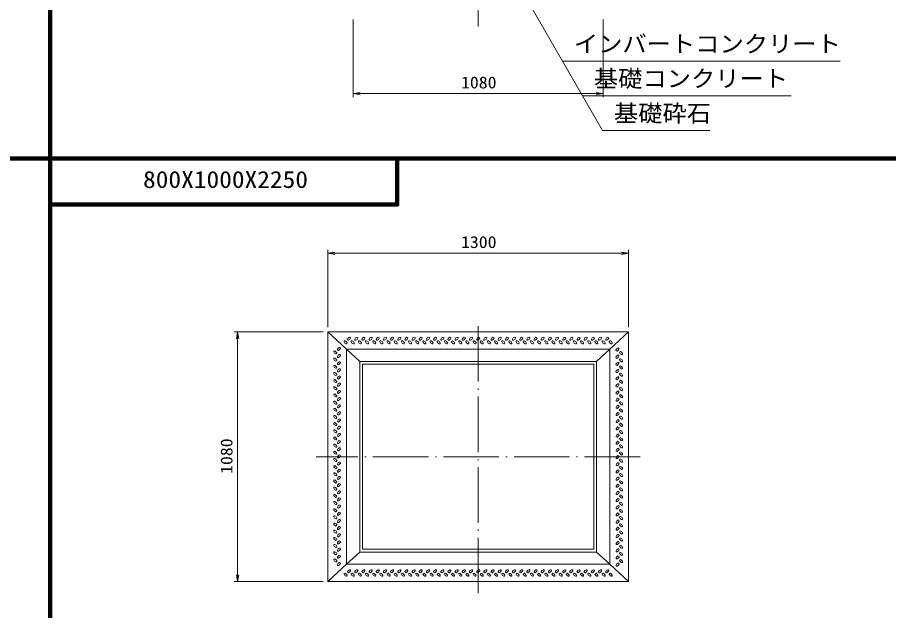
# Model space of a CAD drawing. Units: millimetres, scale not verified. Extents: x -8410 to 41710, y -74801 to 5940.
# Drawn here: x 26768 to 30535, y -65645 to -63081 of the extents above; entities that cross this region are included whole.
import ezdxf
from ezdxf.enums import TextEntityAlignment as Align

# ---------------------------------------------------------------- set-up
doc = ezdxf.new("R2010")
doc.units = ezdxf.units.MM
doc.header["$LTSCALE"] = 20
doc.linetypes.add('LONG_DASHED_DOTTED', pattern=[15.25, 12, -1.5, 0.25, -1.5])
for name, color, linetype, lineweight in [('0-0_グループ[0](0)-D-BMK(0)', 2, 'LONG_DASHED_DOTTED', 13), ('0-1_グループ[0](0)-D-STR(1)', 1, 'Continuous', 13), ('0-2_グループ[0](0)-D-STR-DIM(2)', 7, 'Continuous', 13), ('0-3_グループ[0](0)-D-STR-HTXT(3)', 7, 'Continuous', 13), ('0-5_グループ[0](0)-D-TTL(5)', 2, 'Continuous', 140)]:
    doc.layers.add(name, color=color, linetype=linetype, lineweight=lineweight)
doc.layers.add('0-4_グループ[0](0)-D-STR-TXT(4)', color=7, linetype='Continuous')
doc.layers.add('0-6_グループ[0](0)-D-TTL-TXT(6)', color=7, linetype='Continuous')
doc.styles.add('ＭＳ ゴシック', font='')
doc.styles.get('ＭＳ ゴシック').set_extended_font_data('MS Gothic')

msp = doc.modelspace()

# ---------------------------------------------------------------- linework, layer by layer
at = {"layer": '0-0_グループ[0](0)-D-BMK(0)'}
for p, q in [((28760, -60470), (28760, -63120)), ((28760, -65570), (28760, -64390)), ((29460, -64980), (28060, -64980))]:
    msp.add_line(p, q, dxfattribs=at)
at = {"layer": '0-1_グループ[0](0)-D-STR(1)'}
for p, q in [((28110, -64440), (29410, -64440)), ((28110, -65520), (28110, -64440)), ((29410, -64440), (29410, -65520)), ((28190, -64515), (29330, -64515)), ((28190, -65445), (28190, -64515)), ((29330, -64515), (29330, -65445)), ((28248, -64568), (29272, -64568)), ((28248, -65392), (28248, -64568)), ((28260, -64580), (29260, -64580)), ((28260, -65380), (28260, -64580)), ((29260, -64580), (29260, -65380)), ((29272, -64568), (29272, -65392)), ((29272, -65392), (28248, -65392)), ((29260, -65380), (28260, -65380)), ((29330, -65445), (28190, -65445)), ((29410, -65520), (28110, -65520))]:
    msp.add_line(p, q, dxfattribs=at)
for points in [[(28110, -64440), (28190, -64515), (28248, -64568)], [(29410, -64440), (29330, -64515), (29272, -64568)], [(28110, -65520), (28190, -65445), (28248, -65392)], [(29410, -65520), (29330, -65445), (29272, -65392)]]:
    msp.add_lwpolyline(points, dxfattribs=at)
for centre, major_axis in [((28186.5, -64485.25), (6.01, -6.01)), ((28202, -64469.75), (-6.01, -6.01)), ((28217.5, -64485.25), (6.01, -6.01)), ((28233, -64469.75), (-6.01, -6.01)), ((28248.5, -64485.25), (6.01, -6.01)), ((28264, -64469.75), (-6.01, -6.01)), ((28279.5, -64485.25), (6.01, -6.01)), ((28295, -64469.75), (-6.01, -6.01)), ((28310.5, -64485.25), (6.01, -6.01)), ((28326, -64469.75), (-6.01, -6.01)), ((28341.5, -64485.25), (6.01, -6.01)), ((28357, -64469.75), (-6.01, -6.01)), ((28372.5, -64485.25), (6.01, -6.01)), ((28388, -64469.75), (-6.01, -6.01)), ((28403.5, -64485.25), (6.01, -6.01)), ((28419, -64469.75), (-6.01, -6.01)), ((28434.5, -64485.25), (6.01, -6.01)), ((28450, -64469.75), (-6.01, -6.01)), ((28465.5, -64485.25), (6.01, -6.01)), ((28481, -64469.75), (-6.01, -6.01)), ((28496.5, -64485.25), (6.01, -6.01)), ((28512, -64469.75), (-6.01, -6.01)), ((28527.5, -64485.25), (6.01, -6.01)), ((28543, -64469.75), (-6.01, -6.01)), ((28558.5, -64485.25), (6.01, -6.01)), ((28574, -64469.75), (-6.01, -6.01)), ((28589.5, -64485.25), (6.01, -6.01)), ((28605, -64469.75), (-6.01, -6.01)), ((28620.5, -64485.25), (6.01, -6.01)), ((28636, -64469.75), (-6.01, -6.01)), ((28651.5, -64485.25), (6.01, -6.01)), ((28667, -64469.75), (-6.01, -6.01)), ((28682.5, -64485.25), (6.01, -6.01)), ((28698, -64469.75), (-6.01, -6.01)), ((28713.5, -64485.25), (6.01, -6.01)), ((28729, -64469.75), (-6.01, -6.01)), ((28744.5, -64485.25), (6.01, -6.01)), ((28760, -64469.75), (-6.01, -6.01)), ((28775.5, -64485.25), (6.01, -6.01)), ((28791, -64469.75), (-6.01, -6.01)), ((28806.5, -64485.25), (6.01, -6.01)), ((28822, -64469.75), (-6.01, -6.01)), ((28837.5, -64485.25), (6.01, -6.01)), ((28853, -64469.75), (-6.01, -6.01)), ((28868.5, -64485.25), (6.01, -6.01)), ((28884, -64469.75), (-6.01, -6.01)), ((28899.5, -64485.25), (6.01, -6.01)), ((28915, -64469.75), (-6.01, -6.01)), ((28930.5, -64485.25), (6.01, -6.01)), ((28946, -64469.75), (-6.01, -6.01)), ((28961.5, -64485.25), (6.01, -6.01)), ((28977, -64469.75), (-6.01, -6.01)), ((28992.5, -64485.25), (6.01, -6.01)), ((29008, -64469.75), (-6.01, -6.01)), ((29023.5, -64485.25), (6.01, -6.01)), ((29039, -64469.75), (-6.01, -6.01)), ((29054.5, -64485.25), (6.01, -6.01)), ((29070, -64469.75), (-6.01, -6.01)), ((29085.5, -64485.25), (6.01, -6.01)), ((29101, -64469.75), (-6.01, -6.01)), ((29116.5, -64485.25), (6.01, -6.01)), ((29132, -64469.75), (-6.01, -6.01)), ((29147.5, -64485.25), (6.01, -6.01)), ((29163, -64469.75), (-6.01, -6.01)), ((29178.5, -64485.25), (6.01, -6.01)), ((29194, -64469.75), (-6.01, -6.01)), ((29209.5, -64485.25), (6.01, -6.01)), ((29225, -64469.75), (-6.01, -6.01)), ((29240.5, -64485.25), (6.01, -6.01)), ((29256, -64469.75), (-6.01, -6.01)), ((29271.5, -64485.25), (6.01, -6.01)), ((29287, -64469.75), (-6.01, -6.01)), ((29302.5, -64485.25), (6.01, -6.01)), ((29318, -64469.75), (-6.01, -6.01)), ((29333.5, -64485.25), (6.01, -6.01)), ((28142.03, -64529), (6.01, -6.01)), ((28157.53, -64513.5), (6.01, 6.01)), ((29362.36, -64516.39), (-6.01, -6.01)), ((29377.86, -64531.89), (-6.01, 6.01)), ((28142.03, -64560), (6.01, -6.01)), ((28157.53, -64544.5), (6.01, 6.01)), ((29362.39, -64547.43), (-6.01, -6.01)), ((29377.89, -64562.93), (-6.01, 6.01)), ((28142.03, -64591), (6.01, -6.01)), ((28157.53, -64575.5), (6.01, 6.01)), ((28157.53, -64606.5), (6.01, 6.01)), ((29362.39, -64578.43), (-6.01, -6.01)), ((29377.89, -64593.93), (-6.01, 6.01)), ((28142.03, -64622), (6.01, -6.01)), ((28157.53, -64637.5), (6.01, 6.01)), ((29362.39, -64609.43), (-6.01, -6.01)), ((29362.43, -64640.46), (-6.01, -6.01)), ((29377.89, -64624.93), (-6.01, 6.01)), ((28142.03, -64653), (6.01, -6.01)), ((28142.03, -64684), (6.01, -6.01)), ((28157.53, -64668.5), (6.01, 6.01)), ((29362.43, -64671.46), (-6.01, -6.01)), ((29377.93, -64655.96), (-6.01, 6.01)), ((28142.03, -64715), (6.01, -6.01)), ((28157.53, -64699.5), (6.01, 6.01)), ((29362.43, -64702.46), (-6.01, -6.01)), ((29377.93, -64686.96), (-6.01, 6.01)), ((29377.93, -64717.96), (-6.01, 6.01)), ((28142.03, -64746), (6.01, -6.01)), ((28157.53, -64730.5), (6.01, 6.01)), ((29362.47, -64733.5), (-6.01, -6.01)), ((29377.97, -64749), (-6.01, 6.01)), ((28142.03, -64777), (6.01, -6.01)), ((28157.53, -64761.5), (6.01, 6.01)), ((28157.53, -64792.5), (6.01, 6.01)), ((29362.47, -64764.5), (-6.01, -6.01)), ((29362.47, -64795.5), (-6.01, -6.01)), ((29377.97, -64780), (-6.01, 6.01)), ((28142.03, -64808), (6.01, -6.01)), ((28157.53, -64823.5), (6.01, 6.01)), ((29362.47, -64826.5), (-6.01, -6.01)), ((29377.97, -64811), (-6.01, 6.01)), ((28142.03, -64839), (6.01, -6.01)), ((28142.03, -64870), (6.01, -6.01)), ((28157.53, -64854.5), (6.01, 6.01)), ((29362.47, -64857.5), (-6.01, -6.01)), ((29377.97, -64842), (-6.01, 6.01)), ((28142.03, -64901), (6.01, -6.01)), ((28157.53, -64885.5), (6.01, 6.01)), ((29362.47, -64888.5), (-6.01, -6.01)), ((29377.97, -64873), (-6.01, 6.01)), ((29377.97, -64904), (-6.01, 6.01)), ((28142.03, -64932), (6.01, -6.01)), ((28157.53, -64916.5), (6.01, 6.01)), ((28157.53, -64947.5), (6.01, 6.01)), ((29362.47, -64919.5), (-6.01, -6.01)), ((29377.97, -64935), (-6.01, 6.01)), ((28142.03, -64963), (6.01, -6.01)), ((28157.53, -64978.5), (6.01, 6.01)), ((29362.47, -64950.5), (-6.01, -6.01)), ((29362.47, -64981.5), (-6.01, -6.01)), ((29377.97, -64966), (-6.01, 6.01)), ((28142.03, -64994), (6.01, -6.01)), ((28157.53, -65009.5), (6.01, 6.01)), ((29362.47, -65012.5), (-6.01, -6.01)), ((29377.97, -64997), (-6.01, 6.01)), ((28142.03, -65025), (6.01, -6.01)), ((28142.03, -65056), (6.01, -6.01)), ((28157.53, -65040.5), (6.01, 6.01)), ((29362.47, -65043.5), (-6.01, -6.01)), ((29377.97, -65028), (-6.01, 6.01)), ((29377.97, -65059), (-6.01, 6.01)), ((28142.03, -65087), (6.01, -6.01)), ((28157.53, -65071.5), (6.01, 6.01)), ((29362.47, -65074.5), (-6.01, -6.01)), ((29377.97, -65090), (-6.01, 6.01)), ((28142.03, -65118), (6.01, -6.01)), ((28157.53, -65102.5), (6.01, 6.01)), ((28157.53, -65133.5), (6.01, 6.01)), ((29362.47, -65105.5), (-6.01, -6.01)), ((29362.47, -65136.5), (-6.01, -6.01)), ((29377.97, -65121), (-6.01, 6.01)), ((28142.03, -65149), (6.01, -6.01)), ((28157.53, -65164.5), (6.01, 6.01)), ((29362.47, -65167.5), (-6.01, -6.01)), ((29377.97, -65152), (-6.01, 6.01)), ((28142.03, -65180), (6.01, -6.01)), ((28142.03, -65211), (6.01, -6.01)), ((28157.53, -65195.5), (6.01, 6.01)), ((29362.47, -65198.5), (-6.01, -6.01)), ((29377.97, -65183), (-6.01, 6.01)), ((28142.07, -65242.04), (6.01, -6.01)), ((28157.53, -65226.5), (6.01, 6.01)), ((29362.47, -65229.5), (-6.01, -6.01)), ((29377.97, -65214), (-6.01, 6.01)), ((29377.97, -65245), (-6.01, 6.01)), ((28142.07, -65273.04), (6.01, -6.01)), ((28157.57, -65257.54), (6.01, 6.01)), ((29362.47, -65260.5), (-6.01, -6.01)), ((29377.97, -65276), (-6.01, 6.01)), ((28142.07, -65304.04), (6.01, -6.01)), ((28157.57, -65288.54), (6.01, 6.01)), ((28157.57, -65319.54), (6.01, 6.01)), ((29362.47, -65291.5), (-6.01, -6.01)), ((29362.47, -65322.5), (-6.01, -6.01)), ((29377.97, -65307), (-6.01, 6.01)), ((28142.11, -65335.07), (6.01, -6.01)), ((28157.61, -65350.57), (6.01, 6.01)), ((29362.47, -65353.5), (-6.01, -6.01)), ((29377.97, -65338), (-6.01, 6.01)), ((28142.11, -65366.07), (6.01, -6.01)), ((28142.11, -65397.07), (6.01, -6.01)), ((28157.61, -65381.57), (6.01, 6.01)), ((29362.47, -65384.5), (-6.01, -6.01)), ((29377.97, -65369), (-6.01, 6.01)), ((29377.97, -65400), (-6.01, 6.01)), ((28142.14, -65428.11), (6.01, -6.01)), ((28157.61, -65412.57), (6.01, 6.01)), ((29362.47, -65415.5), (-6.01, -6.01)), ((29377.97, -65431), (-6.01, 6.01)), ((28157.64, -65443.61), (6.01, 6.01)), ((28202, -65474.75), (-6.01, -6.01)), ((28233, -65474.75), (-6.01, -6.01)), ((28264, -65474.75), (-6.01, -6.01)), ((28295, -65474.75), (-6.01, -6.01)), ((28326, -65474.75), (-6.01, -6.01)), ((28357, -65474.75), (-6.01, -6.01)), ((28388, -65474.75), (-6.01, -6.01)), ((28419, -65474.75), (-6.01, -6.01)), ((28450, -65474.75), (-6.01, -6.01)), ((28481, -65474.75), (-6.01, -6.01)), ((28512, -65474.75), (-6.01, -6.01)), ((28543, -65474.75), (-6.01, -6.01)), ((28574, -65474.75), (-6.01, -6.01)), ((28605, -65474.75), (-6.01, -6.01)), ((28636, -65474.75), (-6.01, -6.01)), ((28667, -65474.75), (-6.01, -6.01)), ((28698, -65474.75), (-6.01, -6.01)), ((28729, -65474.75), (-6.01, -6.01)), ((28760, -65474.75), (-6.01, -6.01)), ((28791, -65474.75), (-6.01, -6.01)), ((28822, -65474.75), (-6.01, -6.01)), ((28853, -65474.75), (-6.01, -6.01)), ((28884, -65474.75), (-6.01, -6.01)), ((28915, -65474.75), (-6.01, -6.01)), ((28946, -65474.75), (-6.01, -6.01)), ((28977, -65474.75), (-6.01, -6.01)), ((29008, -65474.75), (-6.01, -6.01)), ((29039, -65474.75), (-6.01, -6.01)), ((29070, -65474.75), (-6.01, -6.01)), ((29101, -65474.75), (-6.01, -6.01)), ((29132, -65474.75), (-6.01, -6.01)), ((29163, -65474.75), (-6.01, -6.01)), ((29194, -65474.75), (-6.01, -6.01)), ((29225, -65474.75), (-6.01, -6.01)), ((29256, -65474.75), (-6.01, -6.01)), ((29287, -65474.75), (-6.01, -6.01)), ((29318, -65474.75), (-6.01, -6.01)), ((29362.47, -65446.5), (-6.01, -6.01)), ((28186.5, -65490.25), (6.01, -6.01)), ((28217.5, -65490.25), (6.01, -6.01)), ((28248.5, -65490.25), (6.01, -6.01)), ((28279.5, -65490.25), (6.01, -6.01)), ((28310.5, -65490.25), (6.01, -6.01)), ((28341.5, -65490.25), (6.01, -6.01)), ((28372.5, -65490.25), (6.01, -6.01)), ((28403.5, -65490.25), (6.01, -6.01)), ((28434.5, -65490.25), (6.01, -6.01)), ((28465.5, -65490.25), (6.01, -6.01)), ((28496.5, -65490.25), (6.01, -6.01)), ((28527.5, -65490.25), (6.01, -6.01)), ((28558.5, -65490.25), (6.01, -6.01)), ((28589.5, -65490.25), (6.01, -6.01)), ((28620.5, -65490.25), (6.01, -6.01)), ((28651.5, -65490.25), (6.01, -6.01)), ((28682.5, -65490.25), (6.01, -6.01)), ((28713.5, -65490.25), (6.01, -6.01)), ((28744.5, -65490.25), (6.01, -6.01)), ((28775.5, -65490.25), (6.01, -6.01)), ((28806.5, -65490.25), (6.01, -6.01)), ((28837.5, -65490.25), (6.01, -6.01)), ((28868.5, -65490.25), (6.01, -6.01)), ((28899.5, -65490.25), (6.01, -6.01)), ((28930.5, -65490.25), (6.01, -6.01)), ((28961.5, -65490.25), (6.01, -6.01)), ((28992.5, -65490.25), (6.01, -6.01)), ((29023.5, -65490.25), (6.01, -6.01)), ((29054.5, -65490.25), (6.01, -6.01)), ((29085.5, -65490.25), (6.01, -6.01)), ((29116.5, -65490.25), (6.01, -6.01)), ((29147.5, -65490.25), (6.01, -6.01)), ((29178.5, -65490.25), (6.01, -6.01)), ((29209.5, -65490.25), (6.01, -6.01)), ((29240.5, -65490.25), (6.01, -6.01)), ((29271.5, -65490.25), (6.01, -6.01)), ((29302.5, -65490.25), (6.01, -6.01)), ((29333.5, -65490.25), (6.01, -6.01))]:
    msp.add_ellipse(centre, major_axis=major_axis, ratio=0.529412, dxfattribs=at)
at = {"layer": '0-2_グループ[0](0)-D-STR-DIM(2)'}
for p, q in [((28220, -63090), (28220, -63425)), ((29300, -63090), (29300, -63425)), ((28220, -63410), (29300, -63410)), ((28110, -64420), (28110, -64085)), ((28110, -64100), (29410, -64100)), ((29410, -64420), (29410, -64085)), ((28090, -64440), (27705, -64440)), ((27720, -65520), (27720, -64440)), ((28090, -65520), (27705, -65520))]:
    msp.add_line(p, q, dxfattribs=at)
for points in [[(28250, -63405), (28220, -63410), (28250, -63415)], [(29270, -63415), (29300, -63410), (29270, -63405)], [(28140, -64095), (28110, -64100), (28140, -64105)], [(29380, -64105), (29410, -64100), (29380, -64095)], [(27725, -64470), (27720, -64440), (27715, -64470)], [(27715, -65490), (27720, -65520), (27725, -65490)]]:
    msp.add_lwpolyline(points, dxfattribs=at)
at = {"layer": '0-3_グループ[0](0)-D-STR-HTXT(3)'}
for p, q in [((28845.9, -62786.82), (29298.07, -63570)), ((29124.86, -63270), (30325.46, -63270)), ((29211.47, -63420), (30112.93, -63420)), ((29298.07, -63570), (29762.26, -63570))]:
    msp.add_line(p, q, dxfattribs=at)
at = {"layer": '0-5_グループ[0](0)-D-TTL(5)'}
for p, q in [((26910, -74801.43), (26910, -47940)), ((8410, -63690), (34310, -63690)), ((8410, -63690), (34310, -63690))]:
    msp.add_line(p, q, dxfattribs=at)
msp.add_lwpolyline([(26910, -63890), (28410, -63890), (28410, -63690)], dxfattribs=at)

# ---------------------------------------------------------------- texts
at = {"layer": '0-2_グループ[0](0)-D-STR-DIM(2)', "style": 'ＭＳ ゴシック', "width": 1.1}
for s, p in [('1080', (28685.8, -63403)), ('1300', (28685.8, -64093))]:
    msp.add_text(s, height=51.32, dxfattribs=at).set_placement(p, align=Align.BOTTOM_LEFT)
msp.add_text('1080', height=51.32, rotation=90, dxfattribs=at).set_placement((27713, -65054.2), align=Align.BOTTOM_LEFT)
at = {"layer": '0-4_グループ[0](0)-D-STR-TXT(4)', "style": 'ＭＳ ゴシック', "width": 1.05}
for s, p in [('インバートコンクリート', (29173.57, -63253.68)), ('基礎コンクリート', (29260.17, -63403.68)), ('基礎砕石', (29346.77, -63553.68))]:
    msp.add_text(s, height=73.31, dxfattribs=at).set_placement(p, align=Align.BOTTOM_LEFT)
at = {"layer": '0-6_グループ[0](0)-D-TTL-TXT(6)', "style": 'ＭＳ ゴシック', "width": 1.1}
msp.add_text('800X1000X2250', height=73.31, dxfattribs=at).set_placement((27311, -63840), align=Align.BOTTOM_LEFT)

doc.saveas('drawing.dxf')
